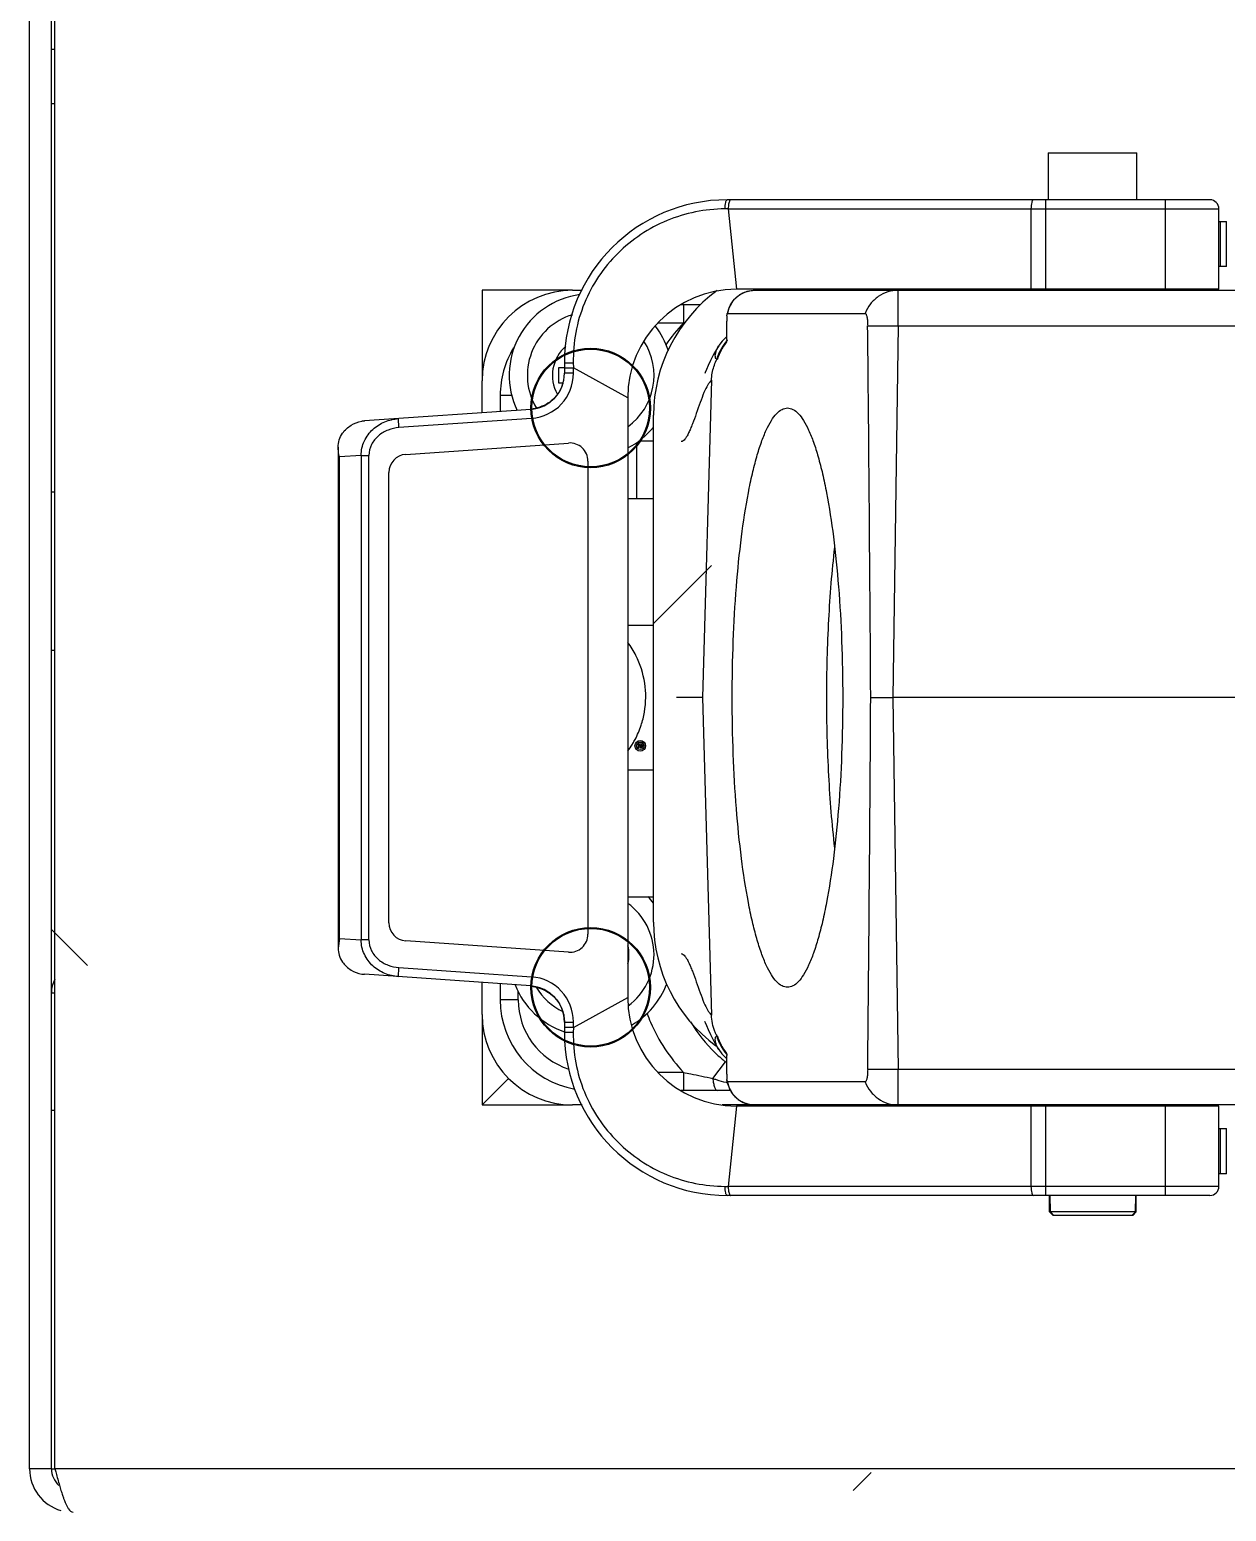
# Model space of a CAD drawing. Header units: millimetres. Extents: x 2423 to 7028, y 909 to 2460.
# Drawn here: x 5161.4 to 5227.5, y 2011.1 to 2093 of the extents above; entities that cross this region are included whole.
import ezdxf

# ---------------------------------------------------------------- set-up
doc = ezdxf.new("R2010")
doc.units = ezdxf.units.MM

msp = doc.modelspace()

# ---------------------------------------------------------------- linework, layer by layer
for p, q in [((5161.393, 2013.487), (5161.393, 2174.887)), ((5162.593, 2013.487), (5162.593, 2174.887)), ((5162.593, 2013.487), (5162.593, 2174.887)), ((5162.793, 2013.487), (5162.793, 2175.287)), ((5162.793, 2013.487), (5162.793, 2175.287)), ((5162.793, 2091.887), (5162.593, 2091.887)), ((5162.793, 2088.887), (5162.593, 2088.887)), ((5217.668, 2086.187), (5217.668, 2083.587)), ((5217.668, 2086.187), (5222.568, 2086.187)), ((5222.568, 2083.587), (5222.568, 2086.187)), ((5199.993, 2083.086), (5199.799, 2083.085)), ((5226.607, 2083.587), (5199.943, 2083.587)), ((5199.993, 2083.087), (5200.443, 2078.644)), ((5199.993, 2083.087), (5227.107, 2083.087)), ((5216.721, 2083.087), (5216.721, 2078.644)), ((5217.548, 2078.644), (5217.548, 2083.587)), ((5224.143, 2083.587), (5224.143, 2078.644)), ((5227.107, 2078.644), (5227.107, 2083.087)), ((5227.107, 2082.394), (5227.518, 2082.394)), ((5227.198, 2079.894), (5227.198, 2082.394)), ((5227.514, 2082.394), (5227.514, 2079.894)), ((5227.518, 2079.894), (5227.107, 2079.894)), ((5186.393, 2078.587), (5186.393, 2073.587)), ((5191.393, 2078.587), (5186.393, 2078.587)), ((5191.393, 2078.587), (5191.926, 2078.587)), ((5227.107, 2078.644), (5200.443, 2078.644)), ((5201.48, 2078.587), (5286.305, 2078.587)), ((5209.389, 2076.622), (5209.389, 2078.587)), ((5216.124, 2078.644), (5216.068, 2078.587)), ((5224.168, 2078.587), (5224.127, 2078.628)), ((5198.466, 2077.787), (5197.368, 2077.787)), ((5197.522, 2077.787), (5197.522, 2076.787)), ((5196.107, 2076.787), (5197.522, 2076.787)), ((5199.922, 2077.174), (5199.919, 2076.887)), ((5199.919, 2075.862), (5199.919, 2076.887)), ((5199.958, 2077.314), (5207.56, 2077.314)), ((5209.389, 2076.622), (5209.094, 2056.087)), ((5209.389, 2076.622), (5278.396, 2076.622)), ((5199.653, 2075.776), (5199.474, 2075.53)), ((5199.919, 2076.041), (5199.653, 2075.776)), ((5199.468, 2075.521), (5199.473, 2075.528)), ((5190.643, 2073.45), (5190.643, 2074.325)), ((5190.643, 2074.325), (5190.943, 2074.325)), ((5190.943, 2074.587), (5190.943, 2074.006)), ((5190.943, 2074.31), (5191.443, 2074.31)), ((5191.434, 2074.58), (5191.439, 2074.311)), ((5191.443, 2074.006), (5191.443, 2074.31)), ((5194.443, 2072.644), (5191.443, 2074.31)), ((5199.359, 2074.787), (5199.394, 2074.787)), ((5199.394, 2074.787), (5199.397, 2074.789)), ((5186.393, 2071.823), (5186.393, 2073.587)), ((5190.859, 2073.45), (5190.643, 2073.45)), ((5190.858, 2073.443), (5190.85, 2073.417)), ((5191.443, 2074.006), (5190.943, 2074.006)), ((5199.071, 2073.621), (5198.565, 2056.087)), ((5187.393, 2072.787), (5187.393, 2071.893)), ((5187.393, 2072.787), (5188.036, 2072.787)), ((5194.443, 2072.644), (5194.443, 2039.53)), ((5189.082, 2072.011), (5179.892, 2071.369)), ((5189.082, 2072.011), (5189.117, 2071.512)), ((5189.33, 2072.062), (5189.208, 2072.037)), ((5195.868, 2043.687), (5195.868, 2071.687)), ((5181.802, 2071.001), (5181.767, 2071.5)), ((5189.117, 2071.512), (5181.802, 2071.001)), ((5182.173, 2069.523), (5191.173, 2070.153)), ((5194.93, 2070.171), (5194.93, 2067.087)), ((5195.05, 2070.267), (5195.868, 2070.267)), ((5178.443, 2069.923), (5178.443, 2042.251)), ((5179.713, 2069.47), (5178.519, 2069.386)), ((5178.519, 2042.788), (5178.519, 2069.386)), ((5179.713, 2069.47), (5179.713, 2042.704)), ((5179.713, 2069.47), (5180.137, 2069.47)), ((5180.137, 2042.704), (5180.137, 2069.47)), ((5192.243, 2069.155), (5192.243, 2043.019)), ((5181.243, 2043.649), (5181.243, 2068.526)), ((5162.593, 2067.462), (5162.793, 2067.462)), ((5194.443, 2067.087), (5195.868, 2067.087)), ((5199.068, 2063.387), (5195.868, 2060.187)), ((5194.443, 2060.087), (5195.868, 2060.087)), ((5162.593, 2058.712), (5162.793, 2058.712)), ((5198.565, 2056.087), (5197.143, 2056.087)), ((5198.565, 2056.087), (5199.071, 2038.553)), ((5207.868, 2056.087), (5209.094, 2056.087)), ((5209.094, 2056.087), (5209.389, 2035.552)), ((5278.692, 2056.087), (5209.094, 2056.087)), ((5195.002, 2053.466), (5195.002, 2053.531)), ((5195.002, 2053.531), (5195.27, 2053.531)), ((5195.102, 2053.466), (5195.002, 2053.378)), ((5195.102, 2053.466), (5195.002, 2053.466)), ((5195.002, 2053.307), (5195.107, 2053.391)), ((5195.002, 2053.307), (5195.002, 2053.378)), ((5195.154, 2053.431), (5195.154, 2053.466)), ((5195.154, 2053.466), (5195.221, 2053.466)), ((5195.221, 2053.466), (5195.221, 2053.431)), ((5195.27, 2053.531), (5195.27, 2053.408)), ((5195.868, 2052.087), (5194.443, 2052.087)), ((5194.443, 2045.087), (5195.868, 2045.087)), ((5162.593, 2043.287), (5164.593, 2041.287)), ((5178.519, 2042.788), (5178.444, 2042.251)), ((5178.519, 2042.788), (5179.713, 2042.704)), ((5180.137, 2042.704), (5179.713, 2042.704)), ((5191.173, 2042.022), (5182.173, 2042.651)), ((5189.082, 2040.163), (5179.892, 2040.806)), ((5181.767, 2040.674), (5181.802, 2041.173)), ((5181.802, 2041.173), (5189.117, 2040.662)), ((5189.117, 2040.662), (5189.082, 2040.163)), ((5162.593, 2039.787), (5162.793, 2039.787)), ((5186.393, 2038.587), (5186.393, 2040.351)), ((5187.393, 2040.281), (5187.393, 2039.387)), ((5188.393, 2039.387), (5188.393, 2039.851)), ((5189.052, 2040.162), (5189.207, 2040.137)), ((5189.207, 2040.137), (5189.38, 2040.1)), ((5189.762, 2039.969), (5189.973, 2039.86)), ((5189.973, 2039.86), (5190.156, 2039.738)), ((5188.393, 2039.387), (5187.393, 2039.387)), ((5190.515, 2039.389), (5190.598, 2039.277)), ((5191.443, 2037.865), (5194.443, 2039.53)), ((5186.393, 2038.587), (5186.393, 2033.587)), ((5190.943, 2038.168), (5190.943, 2037.587)), ((5190.943, 2038.168), (5191.443, 2038.168)), ((5191.443, 2037.865), (5191.443, 2038.168)), ((5191.443, 2037.865), (5190.943, 2037.865)), ((5191.439, 2037.863), (5191.434, 2037.594)), ((5199.394, 2037.387), (5199.359, 2037.387)), ((5199.47, 2036.651), (5199.468, 2036.653)), ((5199.47, 2036.649), (5199.648, 2036.404)), ((5199.648, 2036.404), (5199.919, 2036.133)), ((5199.141, 2035.054), (5199.848, 2035.97)), ((5199.919, 2035.287), (5199.919, 2036.312)), ((5186.393, 2033.587), (5187.879, 2035.074)), ((5197.522, 2035.387), (5196.109, 2035.387)), ((5197.522, 2035.387), (5197.522, 2034.387)), ((5199.919, 2035.287), (5199.922, 2035)), ((5199.945, 2034.856), (5200.019, 2034.579)), ((5207.56, 2034.86), (5199.958, 2034.86)), ((5209.389, 2033.587), (5209.389, 2035.552)), ((5278.396, 2035.552), (5209.389, 2035.552)), ((5200.13, 2034.387), (5197.367, 2034.387)), ((5162.793, 2033.287), (5162.593, 2033.287)), ((5186.393, 2033.587), (5191.393, 2033.587)), ((5191.925, 2033.587), (5191.393, 2033.587)), ((5288.127, 2033.587), (5199.658, 2033.587)), ((5200.443, 2033.53), (5199.993, 2029.087)), ((5227.107, 2033.53), (5200.443, 2033.53)), ((5216.721, 2033.53), (5216.721, 2029.087)), ((5217.253, 2033.53), (5217.198, 2033.585)), ((5217.255, 2033.53), (5217.199, 2033.587)), ((5217.548, 2028.587), (5217.548, 2033.53)), ((5217.668, 2033.587), (5217.668, 2033.53)), ((5222.568, 2033.53), (5222.568, 2033.587)), ((5223.03, 2033.53), (5223.087, 2033.587)), ((5223.033, 2033.53), (5223.089, 2033.587)), ((5224.143, 2033.53), (5224.143, 2028.587)), ((5227.107, 2029.087), (5227.107, 2033.53)), ((5227.107, 2032.283), (5227.518, 2032.283)), ((5227.198, 2029.783), (5227.198, 2032.283)), ((5227.514, 2032.283), (5227.514, 2029.783)), ((5199.799, 2029.089), (5199.993, 2029.088)), ((5227.107, 2029.087), (5199.993, 2029.087)), ((5227.518, 2029.783), (5227.107, 2029.783)), ((5226.607, 2028.587), (5199.943, 2028.587)), ((5217.743, 2027.687), (5217.743, 2028.587)), ((5217.793, 2027.687), (5217.777, 2028.587)), ((5222.493, 2027.687), (5222.508, 2028.587)), ((5222.543, 2027.687), (5222.543, 2028.587)), ((5217.943, 2027.487), (5217.743, 2027.687)), ((5222.543, 2027.687), (5217.743, 2027.687)), ((5217.993, 2027.487), (5217.793, 2027.687)), ((5217.993, 2027.487), (5217.943, 2027.487)), ((5222.292, 2027.487), (5217.993, 2027.487)), ((5222.293, 2027.487), (5222.493, 2027.687)), ((5222.342, 2027.487), (5222.293, 2027.487)), ((5222.343, 2027.487), (5222.543, 2027.687)), ((5162.593, 2013.487), (5161.393, 2013.487)), ((5162.593, 2013.487), (5162.793, 2013.487)), ((5604.993, 2013.487), (5162.793, 2013.487)), ((5206.893, 2012.287), (5207.893, 2013.287))]:
    msp.add_line(p, q)
for points in [[(5201.48, 2078.587), (5201.025, 2078.523), (5200.61, 2078.333), (5200.267, 2078.024), (5200.02, 2077.597), (5199.945, 2077.318)], [(5199.184, 2075.037), (5199.022, 2074.716), (5198.893, 2074.439), (5198.791, 2074.209), (5198.717, 2074.042), (5198.695, 2073.993)], [(5199.468, 2075.521), (5199.393, 2075.402), (5199.184, 2075.037)], [(5190.85, 2073.417), (5190.824, 2073.339), (5190.793, 2073.26), (5190.759, 2073.181), (5190.72, 2073.101), (5190.676, 2073.022)], [(5190.13, 2072.417), (5190.033, 2072.351), (5189.929, 2072.289)], [(5190.302, 2072.557), (5190.219, 2072.485), (5190.13, 2072.417)], [(5190.573, 2072.862), (5190.514, 2072.784), (5190.449, 2072.706), (5190.378, 2072.63), (5190.302, 2072.557)], [(5190.676, 2073.022), (5190.627, 2072.942), (5190.573, 2072.862)], [(5189.208, 2072.037), (5189.089, 2072.017), (5189.082, 2072.016)], [(5189.579, 2072.134), (5189.455, 2072.095), (5189.33, 2072.062)], [(5189.929, 2072.289), (5189.817, 2072.231), (5189.7, 2072.179), (5189.579, 2072.134)], [(5189.38, 2040.1), (5189.563, 2040.046), (5189.762, 2039.969)], [(5190.156, 2039.738), (5190.303, 2039.616), (5190.419, 2039.501), (5190.515, 2039.389)], [(5190.598, 2039.277), (5190.668, 2039.167), (5190.727, 2039.059), (5190.777, 2038.953), (5190.818, 2038.851)], [(5190.818, 2038.851), (5190.852, 2038.751), (5190.879, 2038.655), (5190.901, 2038.561), (5190.918, 2038.471), (5190.929, 2038.385), (5190.937, 2038.301), (5190.941, 2038.228), (5190.943, 2038.184), (5190.943, 2038.17), (5190.943, 2038.168)], [(5198.682, 2038.211), (5198.68, 2038.214), (5198.712, 2038.142), (5198.784, 2037.979), (5198.885, 2037.752), (5199.014, 2037.474), (5199.175, 2037.153)], [(5199.175, 2037.153), (5199.384, 2036.787), (5199.468, 2036.653)], [(5200.019, 2034.579), (5200.267, 2034.15), (5200.61, 2033.841), (5201.023, 2033.651), (5201.48, 2033.587)]]:
    msp.add_lwpolyline(points)
for centre, radius in [((5192.393, 2072.087), 3.3), ((5192.393, 2072.087), 3.251), ((5195.133, 2053.425), 0.294), ((5195.136, 2053.426), 0.21), ((5192.393, 2040.087), 3.3), ((5192.393, 2040.087), 3.25)]:
    msp.add_circle(centre, radius)
for centre, radius, start, end in [((5199.943, 2074.587), 9, 90, 180), ((5226.607, 2083.087), 0.5, 0, 90), ((5191.393, 2073.587), 5, 90, 180), ((5192.393, 2073.887), 4.5, 97.62363, 205.44067), ((5200.443, 2072.644), 6, 90, 180), ((5204.368, 2071.687), 8.5, 125.91352, 180), ((5192.393, 2073.887), 3.5, 106.81705, 211.09562), ((5192.393, 2073.887), 4.5, 17.49356, 37.44244), ((5204.496, 2070.21), 9.586, 136.67933, 145.9815), ((5192.393, 2073.887), 3.5, 305.86069, 32.7948), ((5202.19, 2073.912), 2.961, 142.13068, 147.78335), ((5202.221, 2073.888), 3, 141.14314, 142.13135), ((5202.236, 2073.876), 3.019, 139.37373, 141.14249), ((5192.393, 2072.787), 5, 148.4067, 180), ((5192.393, 2073.887), 2.115, 130.13832, 209.6813), ((5202.239, 2073.882), 3.018, 147.8048, 162.55771), ((5188.943, 2074.006), 2, 274, 0), ((5188.943, 2074.006), 2.5, 274, 0), ((5192.393, 2073.887), 4.5, 297.14645, 320.61887), ((5191.243, 2069.155), 1, 0, 94), ((5182.243, 2068.526), 1, 94, 180), ((348.182, 2085.838), 4859.777, 359.40704, 359.649246), ((5190.97, 2055.791), 4.371, 322.63193, 328.51597), ((5190.804, 2055.896), 4.567, 328.47751, 329.04708), ((5195.187, 2053.408), 0.0824, 191.6263, 359.99973), ((5195.188, 2053.431), 0.0334, 179.99461, 0.00545), ((5192.393, 2041.887), 3.5, 306.38338, 54.13931), ((5192.393, 2041.887), 4.5, 39.38113, 45.42943), ((5182.243, 2043.649), 1, 180, 266), ((5191.243, 2043.019), 1, 266, 0), ((5204.368, 2043.687), 8.5, 180, 233.53619), ((5192.393, 2041.887), 2.115, 346.51628, 13.48372), ((5164.093, 2039.787), 1.5, 150.08662, 180), ((5180.087, 2043.588), 2.789, 262.86696, 265.99897), ((5188.943, 2038.168), 2.5, 0, 86), ((5192.393, 2041.887), 4.5, 201.70143, 251.16802), ((5188.943, 2038.168), 2, 0, 86), ((5192.393, 2041.887), 3.5, 210.92277, 243.85496), ((5192.393, 2041.887), 4.5, 300.16687, 339.12161), ((5192.393, 2039.387), 5, 180, 259.84273), ((5192.393, 2039.387), 4, 180, 252.44565), ((5200.443, 2039.53), 6, 180, 270), ((5191.393, 2038.587), 5, 180, 270), ((5204.524, 2041.943), 9.601, 200.01954, 203.24749), ((5204.434, 2041.915), 9.507, 203.30522, 223.36145), ((5204.465, 2041.94), 7.547, 209.81412, 226.66015), ((5199.943, 2037.587), 9, 180, 270), ((5203.209, 2038.59), 4.033, 196.09663, 196.51415), ((5203.201, 2038.587), 4.024, 196.514, 197.3507), ((5202.239, 2038.292), 3.018, 197.4423, 212.1952), ((5204.411, 2041.883), 7.468, 226.66591, 229.93345), ((5202.19, 2038.262), 2.961, 212.21665, 217.86932), ((5202.221, 2038.286), 3, 217.86865, 218.85608), ((5202.236, 2038.298), 3.019, 218.85674, 220.62628), ((5204.379, 2041.846), 7.42, 229.93592, 230.96792), ((5204.36, 2041.822), 7.39, 230.96768, 232.36443), ((5204.598, 2042.132), 7.78, 232.36714, 233.00339), ((5201.806, 2043.107), 8.489, 256.86469, 257.04006), ((5201.89, 2043.472), 8.864, 257.04128, 257.36984), ((5200.326, 2034.979), 0.403, 185.70582, 188.07952), ((5201.502, 2035.125), 1.563, 209.97122, 212.39837), ((5201.434, 2035.074), 1.478, 229.71509, 233.20888), ((5201.448, 2035.095), 1.503, 233.25317, 249.4199), ((5201.456, 2035.114), 1.524, 249.40667, 252.58285), ((5226.607, 2029.087), 0.5, 270, 0), ((5163.793, 2013.487), 2.4, 180, 253.67228), ((5163.793, 2013.487), 1.2, 180, 229.4719), ((5178.982, 2017.134), 16.58, 195.94598, 196.99653), ((5173.374, 2015.418), 10.716, 196.98976, 198.44112)]:
    msp.add_arc(centre, radius, start, end)
msp.add_ellipse((5207.853, 1969.85), major_axis=(-0.315, 114.597), ratio=0.00333, start_param=-0.718923, end_param=-0.37151)
for points, knots in [([(5199.799, 2083.085), (5198.716, 2083.079), (5196.523, 2082.637), (5194.193, 2081.082), (5192.785, 2079.373), (5191.991, 2077.89), (5191.513, 2076.269), (5191.422, 2075.142), (5191.434, 2074.58)], [0, 0, 0, 0, 0.245783, 0.493334, 0.619127, 0.74554, 0.872418, 1, 1, 1, 1]), ([(5199.943, 2083.587), (5199.92, 2083.587), (5199.887, 2083.553), (5199.86, 2083.499), (5199.829, 2083.408), (5199.806, 2083.269), (5199.799, 2083.149), (5199.799, 2083.085)], [0, 0, 0, 0, 0.123959, 0.220541, 0.341553, 0.646576, 1, 1, 1, 1]), ([(5200.004, 2083.278), (5200.003, 2083.263), (5199.996, 2083.199), (5199.993, 2083.135), (5199.993, 2083.087)], [0, 0, 0, 0, 0.242371, 1, 1, 1, 1]), ([(5200.137, 2083.587), (5200.121, 2083.587), (5200.084, 2083.561), (5200.051, 2083.494), (5200.021, 2083.397), (5200.009, 2083.321), (5200.004, 2083.278)], [0, 0, 0, 0, 0.134195, 0.34297, 0.63612, 1, 1, 1, 1]), ([(5216.859, 2083.587), (5216.837, 2083.587), (5216.805, 2083.553), (5216.78, 2083.5), (5216.75, 2083.409), (5216.727, 2083.27), (5216.721, 2083.151), (5216.721, 2083.087)], [0, 0, 0, 0, 0.120625, 0.217117, 0.338695, 0.644598, 1, 1, 1, 1]), ([(5199.958, 2077.314), (5199.989, 2077.478), (5200.101, 2077.803), (5200.422, 2078.221), (5200.898, 2078.518), (5201.282, 2078.587), (5201.48, 2078.587)], [0, 0, 0, 0, 0.233082, 0.470732, 0.722985, 1, 1, 1, 1]), ([(5209.389, 2078.587), (5209.194, 2078.587), (5208.8, 2078.527), (5208.264, 2078.262), (5207.829, 2077.85), (5207.631, 2077.499), (5207.56, 2077.314)], [0, 0, 0, 0, 0.248441, 0.497661, 0.748163, 1, 1, 1, 1]), ([(5199.922, 2077.174), (5199.922, 2077.181), (5199.923, 2077.207), (5199.925, 2077.233), (5199.927, 2077.252)], [0, 0, 0, 0, 0.264831, 1, 1, 1, 1]), ([(5199.927, 2077.252), (5199.929, 2077.262), (5199.932, 2077.279), (5199.939, 2077.302), (5199.951, 2077.314), (5199.958, 2077.314)], [0, 0, 0, 0, 0.429036, 0.713208, 1, 1, 1, 1]), ([(5207.56, 2077.314), (5207.57, 2077.314), (5207.593, 2077.299), (5207.616, 2077.257), (5207.638, 2077.194), (5207.667, 2077.072), (5207.691, 2076.881), (5207.698, 2076.718), (5207.699, 2076.63)], [0, 0, 0, 0, 0.040584, 0.104595, 0.197584, 0.318663, 0.630318, 1, 1, 1, 1]), ([(5207.699, 2076.63), (5207.941, 2076.633), (5208.504, 2076.632), (5209.068, 2076.627), (5209.389, 2076.622)], [0, 0, 0, 0, 0.429137, 1, 1, 1, 1]), ([(5199.88, 2075.707), (5199.811, 2075.619), (5199.614, 2075.331), (5199.47, 2075.011), (5199.396, 2074.787)], [0, 0, 0, 0, 0.322167, 1, 1, 1, 1]), ([(5199.919, 2075.862), (5199.919, 2075.826), (5199.913, 2075.772), (5199.891, 2075.722), (5199.88, 2075.708)], [0, 0, 0, 0, 0.662633, 1, 1, 1, 1]), ([(5199.282, 2074.906), (5199.277, 2074.951), (5199.282, 2075.053), (5199.332, 2075.265), (5199.405, 2075.424), (5199.469, 2075.523)], [0, 0, 0, 0, 0.210224, 0.460348, 1, 1, 1, 1]), ([(5199.36, 2074.79), (5199.35, 2074.79), (5199.328, 2074.796), (5199.305, 2074.823), (5199.29, 2074.861), (5199.284, 2074.89), (5199.282, 2074.906)], [0, 0, 0, 0, 0.201988, 0.41782, 0.681101, 1, 1, 1, 1]), ([(5190.943, 2074.587), (5190.943, 2074.586), (5190.947, 2074.587), (5190.952, 2074.585), (5190.963, 2074.585), (5190.987, 2074.584), (5191.029, 2074.583), (5191.091, 2074.582), (5191.168, 2074.581), (5191.283, 2074.58), (5191.373, 2074.58), (5191.434, 2074.58)], [0, 0, 0, 0, 0.004307, 0.017038, 0.038863, 0.070355, 0.16308, 0.292111, 0.451545, 0.630399, 1, 1, 1, 1]), ([(5199.071, 2073.621), (5199.075, 2073.752), (5199.115, 2074.124), (5199.23, 2074.485), (5199.334, 2074.703)], [0, 0, 0, 0, 0.352418, 1, 1, 1, 1]), ([(5199.334, 2074.703), (5199.339, 2074.712), (5199.355, 2074.743), (5199.375, 2074.772), (5199.394, 2074.787)], [0, 0, 0, 0, 0.303461, 1, 1, 1, 1]), ([(5199.071, 2073.621), (5199.032, 2073.594), (5198.955, 2073.514), (5198.808, 2073.288), (5198.635, 2072.905), (5198.434, 2072.373), (5198.231, 2071.792), (5198.057, 2071.309), (5197.914, 2070.949), (5197.811, 2070.716), (5197.707, 2070.518), (5197.593, 2070.342), (5197.471, 2070.228), (5197.39, 2070.228)], [0, 0, 0, 0, 0.037069, 0.085068, 0.210403, 0.363668, 0.529077, 0.690264, 0.764193, 0.831064, 0.889072, 0.936748, 1, 1, 1, 1]), ([(5200.213, 2056.087), (5200.213, 2057.128), (5200.251, 2059.171), (5200.419, 2062.137), (5200.692, 2064.871), (5201.008, 2066.953), (5201.314, 2068.421), (5201.551, 2069.355), (5201.804, 2070.162), (5202.07, 2070.836), (5202.347, 2071.371), (5202.634, 2071.765), (5202.934, 2072.021), (5203.163, 2072.087), (5203.266, 2072.087)], [0, 0, 0, 0, 0.186492, 0.366073, 0.532166, 0.678758, 0.743127, 0.800818, 0.851421, 0.894663, 0.930472, 0.959121, 0.981542, 1, 1, 1, 1]), ([(5203.266, 2072.087), (5203.369, 2072.087), (5203.598, 2072.021), (5203.899, 2071.765), (5204.185, 2071.371), (5204.462, 2070.836), (5204.728, 2070.162), (5204.981, 2069.355), (5205.219, 2068.421), (5205.524, 2066.953), (5205.841, 2064.871), (5206.113, 2062.137), (5206.281, 2059.171), (5206.319, 2057.128), (5206.319, 2056.087)], [0, 0, 0, 0, 0.018458, 0.040879, 0.069528, 0.105337, 0.148577, 0.19918, 0.25687, 0.321238, 0.467829, 0.633922, 0.813505, 1, 1, 1, 1]), ([(5178.678, 2070.692), (5178.808, 2070.866), (5179.126, 2071.165), (5179.535, 2071.324), (5179.74, 2071.354)], [0, 0, 0, 0, 0.512951, 1, 1, 1, 1]), ([(5179.713, 2069.47), (5179.712, 2069.741), (5179.834, 2070.286), (5180.325, 2070.939), (5180.999, 2071.362), (5181.511, 2071.482), (5181.767, 2071.5)], [0, 0, 0, 0, 0.257948, 0.510359, 0.756336, 1, 1, 1, 1]), ([(5179.892, 2071.369), (5179.879, 2071.368), (5179.854, 2071.362), (5179.816, 2071.362), (5179.778, 2071.363), (5179.753, 2071.358), (5179.74, 2071.356)], [0, 0, 0, 0, 0.250266, 0.499858, 0.749665, 1, 1, 1, 1]), ([(5181.802, 2071.001), (5181.595, 2070.987), (5181.186, 2070.896), (5180.643, 2070.579), (5180.241, 2070.091), (5180.137, 2069.675), (5180.137, 2069.47)], [0, 0, 0, 0, 0.251031, 0.500957, 0.750987, 1, 1, 1, 1]), ([(5178.443, 2069.923), (5178.443, 2070.057), (5178.475, 2070.33), (5178.595, 2070.581), (5178.678, 2070.692)], [0, 0, 0, 0, 0.492991, 1, 1, 1, 1]), ([(5178.519, 2069.386), (5178.507, 2069.431), (5178.464, 2069.607), (5178.443, 2069.788), (5178.443, 2069.923)], [0, 0, 0, 0, 0.255206, 1, 1, 1, 1]), ([(5205.865, 2064.396), (5205.711, 2063.069), (5205.491, 2060.301), (5205.421, 2057.526), (5205.421, 2056.087)], [0, 0, 0, 0, 0.481553, 1, 1, 1, 1]), ([(5194.721, 2053.547), (5194.766, 2053.622), (5194.948, 2053.945), (5195.189, 2054.522), (5195.451, 2055.564), (5195.463, 2056.905), (5195.091, 2058.072), (5194.695, 2058.79), (5194.534, 2059.024), (5194.444, 2059.138)], [0, 0, 0, 0, 0.044184, 0.187471, 0.315027, 0.58587, 0.856713, 0.926647, 1, 1, 1, 1]), ([(5203.266, 2040.087), (5203.163, 2040.087), (5202.934, 2040.154), (5202.634, 2040.409), (5202.347, 2040.803), (5202.07, 2041.338), (5201.804, 2042.012), (5201.551, 2042.819), (5201.314, 2043.754), (5201.008, 2045.222), (5200.692, 2047.303), (5200.419, 2050.038), (5200.251, 2053.003), (5200.213, 2055.046), (5200.213, 2056.087)], [0, 0, 0, 0, 0.018458, 0.040879, 0.069528, 0.105337, 0.148577, 0.19918, 0.25687, 0.321238, 0.467829, 0.633922, 0.813505, 1, 1, 1, 1]), ([(5206.319, 2056.087), (5206.319, 2055.046), (5206.281, 2053.003), (5206.113, 2050.038), (5205.841, 2047.303), (5205.524, 2045.222), (5205.219, 2043.754), (5204.981, 2042.819), (5204.728, 2042.012), (5204.462, 2041.338), (5204.185, 2040.803), (5203.899, 2040.409), (5203.598, 2040.154), (5203.369, 2040.087), (5203.266, 2040.087)], [0, 0, 0, 0, 0.186492, 0.366073, 0.532166, 0.678758, 0.743127, 0.800818, 0.851421, 0.894663, 0.930472, 0.959121, 0.981542, 1, 1, 1, 1]), ([(5205.421, 2056.087), (5205.421, 2054.649), (5205.491, 2051.874), (5205.711, 2049.107), (5205.865, 2047.78)], [0, 0, 0, 0, 0.518438, 1, 1, 1, 1]), ([(5178.444, 2042.251), (5178.444, 2042.117), (5178.476, 2041.844), (5178.595, 2041.593), (5178.678, 2041.483)], [0, 0, 0, 0, 0.493154, 1, 1, 1, 1]), ([(5181.767, 2040.674), (5181.511, 2040.692), (5180.999, 2040.812), (5180.325, 2041.236), (5179.834, 2041.888), (5179.712, 2042.433), (5179.713, 2042.704)], [0, 0, 0, 0, 0.243664, 0.489641, 0.742052, 1, 1, 1, 1]), ([(5180.137, 2042.704), (5180.137, 2042.499), (5180.241, 2042.083), (5180.643, 2041.595), (5181.186, 2041.278), (5181.595, 2041.188), (5181.802, 2041.173)], [0, 0, 0, 0, 0.249013, 0.499043, 0.748969, 1, 1, 1, 1]), ([(5178.678, 2041.483), (5178.808, 2041.308), (5179.125, 2041.008), (5179.535, 2040.848), (5179.74, 2040.818)], [0, 0, 0, 0, 0.51291, 1, 1, 1, 1]), ([(5197.39, 2041.946), (5197.471, 2041.946), (5197.593, 2041.832), (5197.707, 2041.656), (5197.811, 2041.458), (5197.914, 2041.226), (5198.057, 2040.866), (5198.231, 2040.382), (5198.434, 2039.801), (5198.635, 2039.269), (5198.808, 2038.886), (5198.955, 2038.66), (5199.032, 2038.58), (5199.071, 2038.553)], [0, 0, 0, 0, 0.063252, 0.110928, 0.168936, 0.235807, 0.309736, 0.470923, 0.636332, 0.789597, 0.914932, 0.962931, 1, 1, 1, 1]), ([(5199.334, 2037.472), (5199.305, 2037.531), (5199.157, 2037.873), (5199.08, 2038.248), (5199.071, 2038.553)], [0, 0, 0, 0, 0.178266, 1, 1, 1, 1]), ([(5191.434, 2037.594), (5191.373, 2037.594), (5191.283, 2037.594), (5191.168, 2037.593), (5191.091, 2037.592), (5191.029, 2037.591), (5190.987, 2037.59), (5190.963, 2037.589), (5190.952, 2037.589), (5190.947, 2037.588), (5190.943, 2037.588), (5190.943, 2037.587)], [0, 0, 0, 0, 0.369601, 0.548455, 0.707889, 0.83692, 0.929645, 0.961137, 0.982962, 0.995693, 1, 1, 1, 1]), ([(5191.434, 2037.594), (5191.422, 2037.032), (5191.513, 2035.905), (5191.991, 2034.285), (5192.785, 2032.802), (5194.193, 2031.092), (5196.523, 2029.537), (5198.716, 2029.095), (5199.799, 2029.089)], [0, 0, 0, 0, 0.127582, 0.25446, 0.380873, 0.506666, 0.754217, 1, 1, 1, 1]), ([(5199.469, 2036.652), (5199.405, 2036.75), (5199.33, 2036.909), (5199.282, 2037.122), (5199.277, 2037.223), (5199.282, 2037.269)], [0, 0, 0, 0, 0.537861, 0.789419, 1, 1, 1, 1]), ([(5199.282, 2037.269), (5199.284, 2037.285), (5199.29, 2037.314), (5199.305, 2037.352), (5199.329, 2037.378), (5199.35, 2037.384), (5199.36, 2037.384)], [0, 0, 0, 0, 0.319129, 0.582075, 0.797652, 1, 1, 1, 1]), ([(5199.394, 2037.387), (5199.389, 2037.391), (5199.363, 2037.415), (5199.346, 2037.446), (5199.334, 2037.472)], [0, 0, 0, 0, 0.200623, 1, 1, 1, 1]), ([(5199.397, 2037.387), (5199.397, 2037.388), (5199.396, 2037.385), (5199.395, 2037.388), (5199.395, 2037.388)], [0, 0, 0, 0, 0.423489, 1, 1, 1, 1]), ([(5199.396, 2037.387), (5199.47, 2037.163), (5199.614, 2036.844), (5199.811, 2036.556), (5199.88, 2036.467)], [0, 0, 0, 0, 0.677833, 1, 1, 1, 1]), ([(5199.88, 2036.467), (5199.891, 2036.452), (5199.913, 2036.402), (5199.919, 2036.348), (5199.919, 2036.312)], [0, 0, 0, 0, 0.337545, 1, 1, 1, 1]), ([(5197.521, 2035.387), (5197.654, 2035.36), (5198.194, 2035.25), (5198.733, 2035.137), (5199.141, 2035.054)], [0, 0, 0, 0, 0.244939, 1, 1, 1, 1]), ([(5199.141, 2035.054), (5199.149, 2034.965), (5199.172, 2034.802), (5199.22, 2034.613), (5199.273, 2034.494), (5199.317, 2034.424), (5199.367, 2034.387), (5199.398, 2034.387)], [0, 0, 0, 0, 0.357685, 0.662906, 0.782197, 0.876317, 1, 1, 1, 1]), ([(5199.141, 2035.054), (5199.204, 2035.031), (5199.446, 2034.949), (5199.693, 2034.883), (5199.877, 2034.84)], [0, 0, 0, 0, 0.261177, 1, 1, 1, 1]), ([(5199.958, 2034.86), (5199.951, 2034.86), (5199.939, 2034.872), (5199.932, 2034.895), (5199.929, 2034.912), (5199.927, 2034.922)], [0, 0, 0, 0, 0.286943, 0.570952, 1, 1, 1, 1]), ([(5200.148, 2034.344), (5200.125, 2034.384), (5200.04, 2034.547), (5199.983, 2034.725), (5199.958, 2034.86)], [0, 0, 0, 0, 0.251727, 1, 1, 1, 1]), ([(5207.699, 2035.544), (5207.698, 2035.456), (5207.691, 2035.293), (5207.667, 2035.102), (5207.638, 2034.98), (5207.616, 2034.917), (5207.593, 2034.875), (5207.57, 2034.86), (5207.56, 2034.86)], [0, 0, 0, 0, 0.369773, 0.681368, 0.802424, 0.895399, 0.95941, 1, 1, 1, 1]), ([(5207.56, 2034.86), (5207.631, 2034.675), (5207.829, 2034.325), (5208.264, 2033.912), (5208.8, 2033.648), (5209.194, 2033.587), (5209.389, 2033.587)], [0, 0, 0, 0, 0.251837, 0.502339, 0.751559, 1, 1, 1, 1]), ([(5209.389, 2035.552), (5209.068, 2035.548), (5208.504, 2035.542), (5207.941, 2035.541), (5207.699, 2035.544)], [0, 0, 0, 0, 0.570863, 1, 1, 1, 1]), ([(5200.478, 2033.946), (5200.449, 2033.971), (5200.338, 2034.073), (5200.243, 2034.192), (5200.182, 2034.287)], [0, 0, 0, 0, 0.254228, 1, 1, 1, 1]), ([(5201.48, 2033.587), (5201.438, 2033.587), (5201.276, 2033.593), (5201.115, 2033.624), (5201, 2033.66)], [0, 0, 0, 0, 0.258459, 1, 1, 1, 1]), ([(5199.799, 2029.089), (5199.799, 2029.025), (5199.806, 2028.905), (5199.829, 2028.766), (5199.86, 2028.675), (5199.887, 2028.622), (5199.92, 2028.587), (5199.943, 2028.587)], [0, 0, 0, 0, 0.353424, 0.658447, 0.779459, 0.876041, 1, 1, 1, 1]), ([(5199.993, 2029.087), (5199.993, 2029.071), (5199.994, 2029.007), (5199.999, 2028.943), (5200.004, 2028.896)], [0, 0, 0, 0, 0.255658, 1, 1, 1, 1]), ([(5216.721, 2029.087), (5216.721, 2029.023), (5216.727, 2028.904), (5216.75, 2028.765), (5216.78, 2028.675), (5216.805, 2028.621), (5216.837, 2028.587), (5216.859, 2028.587)], [0, 0, 0, 0, 0.355402, 0.661305, 0.782883, 0.879375, 1, 1, 1, 1]), ([(5200.004, 2028.896), (5200.009, 2028.853), (5200.021, 2028.777), (5200.051, 2028.68), (5200.084, 2028.613), (5200.121, 2028.587), (5200.137, 2028.587)], [0, 0, 0, 0, 0.363881, 0.657015, 0.865785, 1, 1, 1, 1]), ([(5162.793, 2013.487), (5162.813, 2013.41), (5162.894, 2013.106), (5162.975, 2012.803), (5163.04, 2012.579)], [0, 0, 0, 0, 0.255555, 1, 1, 1, 1]), ([(5163.209, 2012.029), (5163.229, 2011.968), (5163.302, 2011.758), (5163.385, 2011.549), (5163.459, 2011.409)], [0, 0, 0, 0, 0.28512, 1, 1, 1, 1]), ([(5163.459, 2011.409), (5163.485, 2011.361), (5163.56, 2011.231), (5163.689, 2011.087), (5163.793, 2011.087)], [0, 0, 0, 0, 0.342934, 1, 1, 1, 1])]:
    msp.add_open_spline(points, degree=3, knots=knots)
msp.add_open_spline([(5199.925, 2034.939), (5199.923, 2034.959), (5199.922, 2034.98), (5199.922, 2035)], degree=3)

doc.saveas('drawing.dxf')
